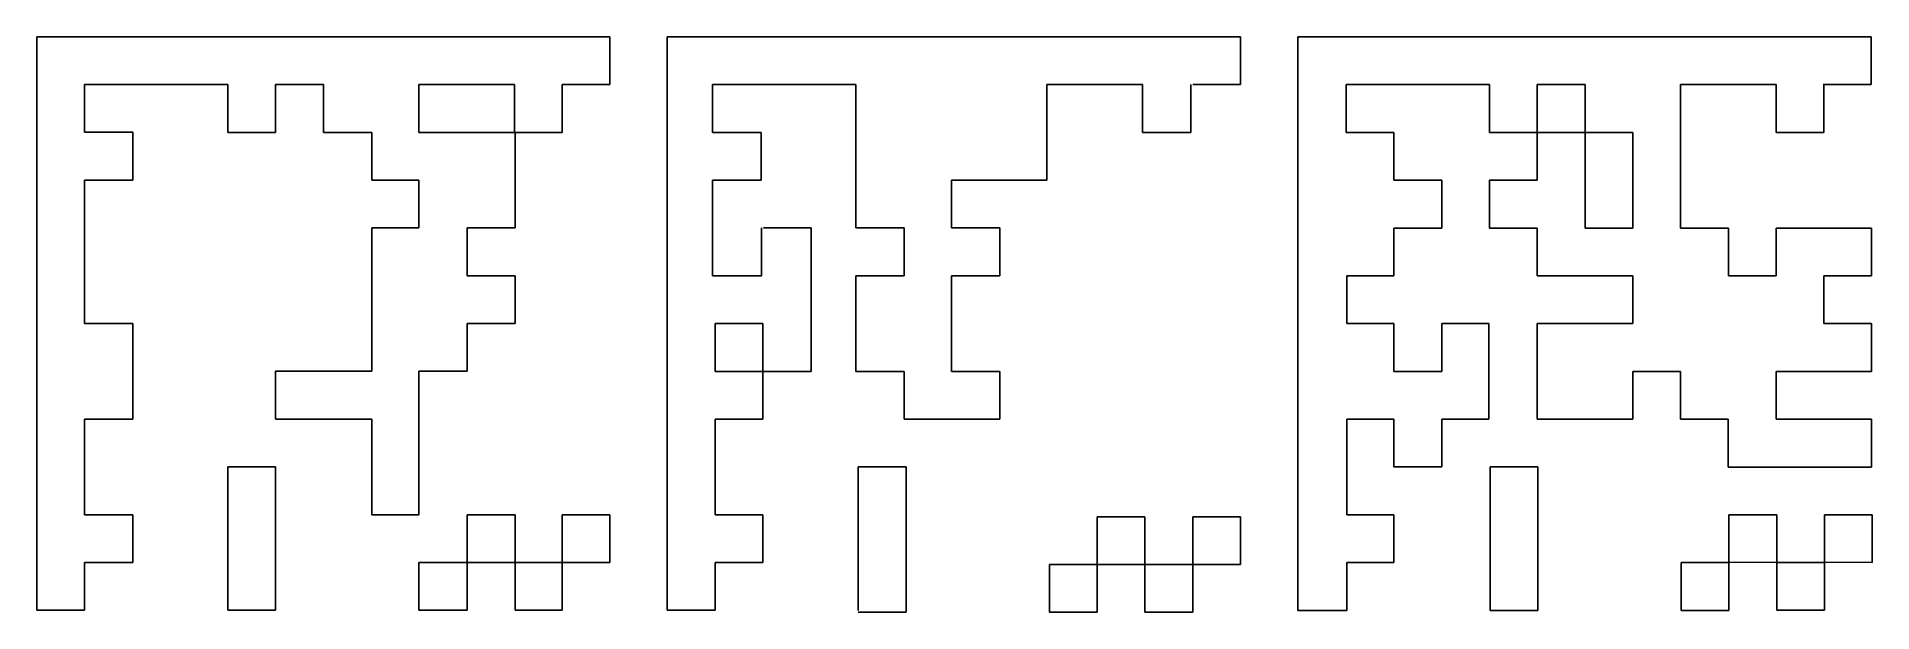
# Model space of a CAD drawing. Header units: millimetres. Extents: x 6 to 966, y 3 to 304.
import ezdxf

# ---------------------------------------------------------------- set-up
doc = ezdxf.new("R2010")
doc.units = ezdxf.units.MM

msp = doc.modelspace()

# ---------------------------------------------------------------- linework, layer by layer
for p, q in [((5.64, 4.1), (5.66, 304.1)), ((5.66, 304.1), (305.66, 304.08)), ((305.66, 304.08), (305.66, 279.08)), ((335.66, 304.08), (335.64, 4.08)), ((335.66, 304.08), (635.66, 304.06)), ((635.66, 304.06), (635.66, 279.06)), ((665.66, 304.06), (665.64, 4.06)), ((665.66, 304.06), (965.66, 304.03)), ((965.66, 304.03), (965.66, 279.03)), ((30.65, 254.1), (30.66, 279.1)), ((30.66, 279.1), (105.66, 279.09)), ((105.66, 279.09), (105.65, 254.09)), ((130.65, 254.09), (130.66, 279.09)), ((130.66, 279.09), (155.66, 279.09)), ((155.66, 279.09), (155.65, 254.09)), ((205.65, 254.09), (205.66, 279.09)), ((205.66, 279.09), (255.66, 279.08)), ((255.66, 279.08), (255.65, 254.08)), ((280.65, 254.08), (280.66, 279.08)), ((305.66, 279.08), (280.66, 279.08)), ((359.38, 254.08), (359.38, 279.08)), ((359.38, 279.08), (434.38, 279.07)), ((434.38, 279.07), (434.37, 204.07)), ((534.37, 229.06), (534.38, 279.06)), ((534.38, 279.06), (584.38, 279.06)), ((584.38, 279.06), (584.38, 254.06)), ((609.72, 254.06), (609.72, 279.06)), ((635.66, 279.06), (610.66, 279.06)), ((690.99, 254.05), (691, 279.05)), ((691, 279.05), (766, 279.05)), ((766, 279.05), (765.99, 254.05)), ((790.99, 254.05), (791, 279.05)), ((791, 279.05), (816, 279.04)), ((816, 279.04), (815.99, 254.04)), ((865.99, 204.04), (866, 279.04)), ((866, 279.04), (916, 279.04)), ((916, 279.04), (915.99, 254.04)), ((965.66, 279.03), (940.66, 279.04)), ((940.99, 254.04), (941, 279.04)), ((55.99, 254.1), (30.65, 254.1)), ((55.99, 229.1), (55.99, 254.1)), ((105.65, 254.09), (130.65, 254.09)), ((155.65, 254.09), (180.99, 254.09)), ((180.99, 254.09), (180.99, 229.09)), ((255.99, 254.08), (205.65, 254.09)), ((255.65, 254.08), (280.65, 254.08)), ((255.99, 204.08), (255.99, 254.08)), ((384.72, 254.07), (359.38, 254.08)), ((384.72, 229.07), (384.72, 254.07)), ((584.38, 254.06), (609.72, 254.06)), ((715.99, 254.05), (690.99, 254.05)), ((715.99, 229.05), (715.99, 254.05)), ((765.99, 254.05), (790.99, 254.05)), ((815.99, 254.04), (790.99, 254.05)), ((790.99, 254.05), (790.99, 229.05)), ((815.99, 254.04), (840.99, 254.04)), ((815.99, 204.04), (815.99, 254.04)), ((840.99, 254.04), (840.99, 204.04)), ((915.99, 254.04), (940.99, 254.04)), ((30.65, 154.1), (30.65, 229.1)), ((30.65, 229.1), (55.99, 229.1)), ((180.99, 229.09), (205.65, 229.09)), ((205.65, 229.09), (205.65, 204.09)), ((359.37, 179.09), (359.37, 229.08)), ((359.37, 229.08), (384.72, 229.07)), ((484.37, 204.07), (484.37, 229.07)), ((484.37, 229.07), (534.37, 229.06)), ((740.99, 229.05), (715.99, 229.05)), ((740.99, 204.05), (740.99, 229.05)), ((790.99, 229.05), (765.99, 229.05)), ((765.99, 229.05), (765.99, 204.05)), ((205.65, 204.09), (180.99, 204.09)), ((180.99, 204.09), (180.99, 129.09)), ((230.99, 179.1), (230.99, 204.09)), ((230.99, 204.09), (255.99, 204.08)), ((385.05, 179.09), (385.05, 204.09)), ((410.99, 204.07), (385.99, 204.07)), ((410.99, 129.07), (410.99, 204.07)), ((434.37, 204.07), (459.71, 204.07)), ((459.71, 204.07), (459.71, 179.09)), ((509.71, 204.07), (484.37, 204.07)), ((509.71, 179.08), (509.71, 204.07)), ((715.99, 179.07), (715.99, 204.05)), ((715.99, 204.05), (740.99, 204.05)), ((765.99, 204.05), (790.99, 204.05)), ((790.99, 204.05), (790.99, 179.05)), ((840.99, 204.04), (815.99, 204.04)), ((890.99, 204.04), (865.99, 204.04)), ((890.99, 179.04), (890.99, 204.04)), ((965.99, 204.03), (915.99, 204.04)), ((915.99, 204.04), (915.99, 179.04)), ((965.99, 179.03), (965.99, 204.03)), ((255.99, 179.1), (230.99, 179.1)), ((255.99, 154.08), (255.99, 179.1)), ((385.05, 179.09), (359.37, 179.09)), ((459.71, 179.09), (434.37, 179.09)), ((434.37, 179.09), (434.37, 129.07)), ((484.37, 129.07), (484.37, 179.09)), ((484.37, 179.09), (509.71, 179.08)), ((691.33, 154.05), (691.33, 179.07)), ((691.33, 179.07), (715.99, 179.07)), ((790.99, 179.05), (840.99, 179.04)), ((840.99, 179.04), (840.99, 154.04)), ((915.99, 179.04), (890.99, 179.04)), ((940.99, 154.04), (940.99, 179.04)), ((940.99, 179.04), (965.99, 179.03)), ((55.99, 154.1), (30.65, 154.1)), ((55.98, 104.1), (55.99, 154.1)), ((230.99, 129.09), (230.99, 154.09)), ((230.99, 154.09), (255.99, 154.08)), ((360.65, 129.08), (360.65, 154.08)), ((360.65, 154.08), (385.65, 154.07)), ((385.65, 154.07), (385.65, 129.07)), ((715.99, 154.05), (691.33, 154.05)), ((715.99, 129.05), (715.99, 154.05)), ((765.65, 154.05), (740.99, 154.05)), ((740.99, 154.05), (740.99, 129.05)), ((765.64, 104.05), (765.65, 154.05)), ((790.99, 154.05), (790.98, 104.05)), ((840.99, 154.04), (790.99, 154.05)), ((965.99, 154.03), (940.99, 154.04)), ((965.99, 129.03), (965.99, 154.03)), ((130.65, 129.09), (130.64, 104.09)), ((180.99, 129.09), (130.65, 129.09)), ((205.64, 54.09), (205.65, 129.09)), ((205.65, 129.09), (230.99, 129.09)), ((385.65, 129.07), (360.65, 129.08)), ((385.64, 104.07), (385.65, 129.07)), ((385.65, 129.07), (410.99, 129.07)), ((434.37, 129.07), (459.71, 129.07)), ((459.71, 129.07), (459.71, 104.07)), ((509.71, 129.07), (484.37, 129.07)), ((509.71, 104.07), (509.71, 129.07)), ((740.99, 129.05), (715.99, 129.05)), ((840.98, 104.04), (840.99, 129.04)), ((840.99, 129.04), (865.99, 129.04)), ((865.99, 129.04), (865.98, 104.04)), ((915.98, 104.04), (915.99, 129.04)), ((915.99, 129.04), (965.99, 129.03)), ((30.64, 54.1), (30.64, 104.1)), ((30.64, 104.1), (55.98, 104.1)), ((130.64, 104.09), (180.98, 104.09)), ((180.98, 104.09), (180.98, 54.09)), ((360.64, 54.08), (360.64, 104.08)), ((360.64, 104.08), (385.64, 104.07)), ((459.71, 104.07), (509.71, 104.07)), ((691.32, 54.05), (691.33, 104.05)), ((691.33, 104.05), (715.98, 104.05)), ((715.98, 104.05), (715.98, 79.05)), ((740.98, 79.05), (740.98, 104.05)), ((740.98, 104.05), (765.64, 104.05)), ((790.98, 104.05), (840.98, 104.04)), ((865.98, 104.04), (890.98, 104.04)), ((890.98, 104.04), (890.98, 79.04)), ((965.98, 104.03), (915.98, 104.04)), ((965.98, 79.03), (965.98, 104.03)), ((105.64, 4.09), (105.64, 79.09)), ((105.64, 79.09), (130.64, 79.09)), ((130.64, 79.09), (130.64, 4.09)), ((435.64, 4.07), (435.64, 79.07)), ((435.64, 79.07), (460.64, 79.07)), ((460.64, 79.07), (460.64, 3.07)), ((715.98, 79.05), (740.98, 79.05)), ((766.32, 4.05), (766.32, 79.05)), ((766.32, 79.05), (791.32, 79.05)), ((791.32, 79.05), (791.32, 4.05)), ((890.98, 79.04), (965.98, 79.03)), ((55.98, 54.1), (30.64, 54.1)), ((55.98, 29.1), (55.98, 54.1)), ((180.98, 54.09), (205.64, 54.09)), ((230.98, 29.09), (230.98, 54.09)), ((230.98, 54.09), (255.98, 54.08)), ((255.98, 54.08), (255.98, 29.08)), ((305.64, 54.08), (280.64, 54.08)), ((280.64, 54.08), (280.64, 29.08)), ((305.64, 29.08), (305.64, 54.08)), ((385.64, 54.07), (360.64, 54.08)), ((385.64, 29.07), (385.64, 54.07)), ((560.64, 28.06), (560.64, 53.06)), ((560.64, 53.06), (585.64, 53.06)), ((585.64, 53.06), (585.64, 28.06)), ((610.64, 28.06), (610.64, 53.06)), ((610.64, 53.06), (635.64, 53.06)), ((635.64, 53.06), (635.64, 28.06)), ((715.98, 54.05), (691.32, 54.05)), ((715.98, 29.05), (715.98, 54.05)), ((891.32, 29.04), (891.32, 54.04)), ((891.32, 54.04), (916.32, 54.04)), ((916.32, 54.04), (916.32, 29.04)), ((941.32, 29.04), (941.32, 54.04)), ((941.32, 54.04), (966.32, 54.03)), ((966.32, 54.03), (966.32, 29.03)), ((30.64, 4.1), (30.64, 29.1)), ((30.64, 29.1), (55.98, 29.1)), ((230.98, 29.09), (205.64, 29.09)), ((205.64, 4.09), (205.64, 29.09)), ((230.98, 4.09), (230.98, 29.09)), ((255.98, 29.08), (230.98, 29.09)), ((255.98, 29.08), (255.98, 4.08)), ((280.64, 29.08), (255.98, 29.08)), ((280.64, 4.08), (280.64, 29.08)), ((280.64, 29.08), (305.64, 29.08)), ((360.64, 4.08), (360.64, 29.08)), ((360.64, 29.08), (385.64, 29.07)), ((691.32, 4.05), (691.32, 29.05)), ((691.32, 29.05), (715.98, 29.05)), ((866.32, 4.04), (866.32, 29.04)), ((866.32, 29.04), (891.32, 29.04)), ((916.32, 29.19), (891.32, 29.04)), ((891.32, 29.04), (891.32, 4.04)), ((916.32, 4.19), (916.32, 29.19)), ((916.32, 29.04), (941.32, 29.04)), ((966.32, 29.03), (941.32, 29.18)), ((941.32, 29.18), (941.32, 4.18)), ((535.64, 3.06), (535.64, 28.06)), ((535.64, 28.06), (560.64, 28.06)), ((585.64, 28.06), (560.64, 28.06)), ((560.64, 28.06), (560.64, 3.06)), ((585.64, 28.06), (610.64, 28.06)), ((585.64, 3.06), (585.64, 28.06)), ((635.64, 28.06), (610.64, 28.06)), ((610.64, 28.06), (610.64, 3.06)), ((5.64, 4.1), (30.64, 4.1)), ((5.64, 4.1), (30.64, 4.1)), ((130.64, 4.09), (105.64, 4.09)), ((205.64, 4.09), (230.98, 4.09)), ((255.98, 4.08), (280.64, 4.08)), ((335.64, 4.08), (360.64, 4.08)), ((335.64, 4.08), (360.64, 4.08)), ((460.64, 3.07), (435.64, 3.07)), ((560.64, 3.06), (535.64, 3.06)), ((610.64, 3.06), (585.64, 3.06)), ((665.64, 4.06), (691.32, 4.05)), ((665.64, 4.06), (691.32, 4.05)), ((791.32, 4.05), (766.32, 4.05)), ((891.32, 4.04), (866.32, 4.04)), ((941.32, 4.18), (916.32, 4.19))]:
    msp.add_line(p, q)

doc.saveas('drawing.dxf')
